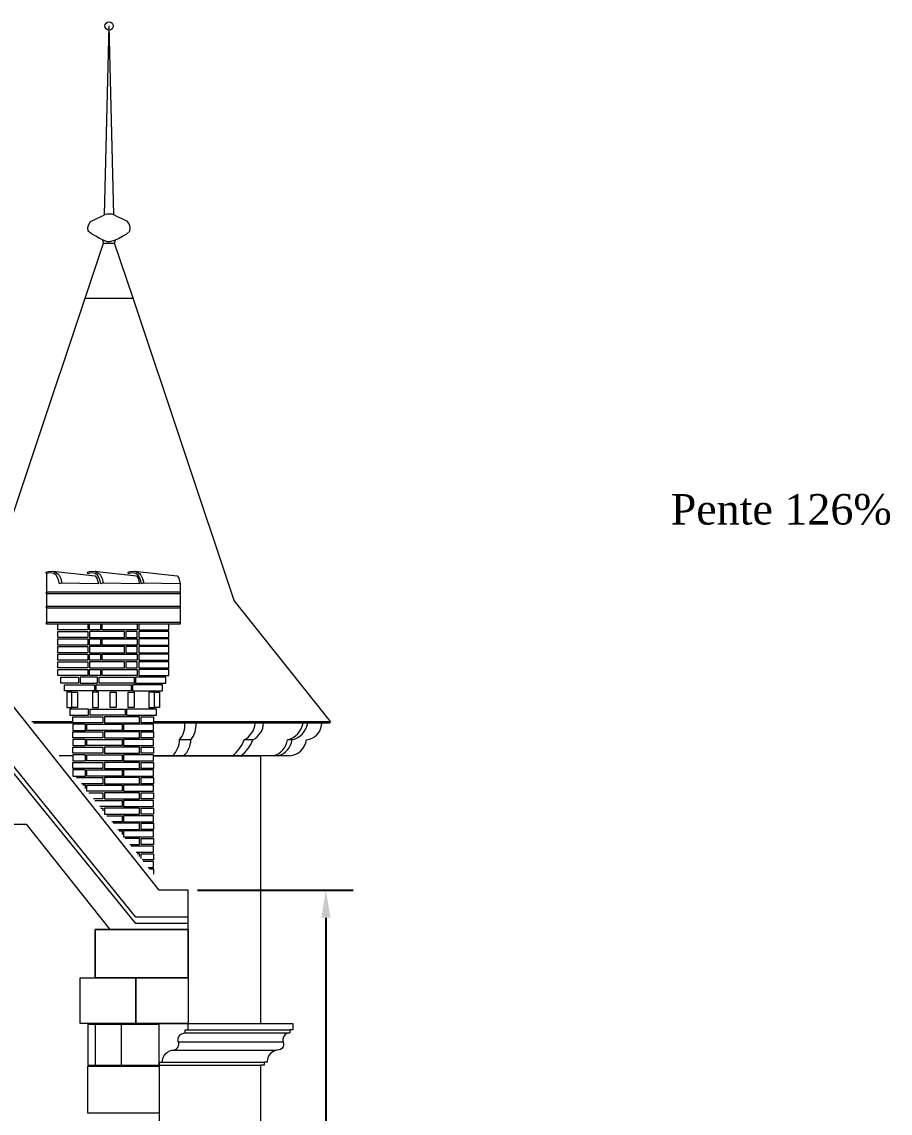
# Model space of a CAD drawing. Header units: millimetres. Extents: x -17502 to -16646, y 1856 to 2034.
# Drawn here: x -16851.55 to -16845.85, y 1867.03 to 1874.19 of the extents above; entities that cross this region are included whole.
import ezdxf

# ---------------------------------------------------------------- set-up
doc = ezdxf.new("R2010")
doc.units = ezdxf.units.MM
doc.layers.get('0').update_dxf_attribs({"lineweight": 9})
doc.layers.get('Defpoints').update_dxf_attribs({"lineweight": 9})
doc.layers.add('COUPE', color=7, linetype='Continuous', lineweight=9)
doc.styles.get("Standard").update_dxf_attribs({"font": 'times.ttf'})
doc.dimstyles.get("Standard").update_dxf_attribs({"dimtxt": 0.18, "dimasz": 0.18, "dimexe": 0.18, "dimexo": 0.0625, "dimgap": 0.09, "dimtad": 0, "dimtih": 1, "dimtoh": 1, "dimzin": 0, "dimdsep": 46, "dimtxsty": 'Standard', "dimcen": 0.09, "dimadec": 0, "dimazin": 0, "dimtfac": 1, "dimtofl": 0, "dimtmove": 0, "dimatfit": 3, "dimfxl": 1, "dimtolj": 1, "dimtzin": 0, "dimarcsym": 0})

# ---------------------------------------------------------------- blocks, each defined once
blk = doc.blocks.new('*D536')
at = {"color": 0, "lineweight": -2, "transparency": 16777216}
for p, q in [((-16850.3964, 1868.4923), (-16849.3741, 1868.4923)), ((-16849.5541, 1868.3123), (-16849.5541, 1864.8333)), ((-16849.5541, 1860.9906), (-16849.5541, 1864.4696)), ((-16850.5858, 1860.8106), (-16849.3741, 1860.8106))]:
    blk.add_line(p, q, dxfattribs=at)
at = {"color": 0, "lineweight": 9, "transparency": 16777216}
for points in [[(-16849.5841, 1868.3123), (-16849.5241, 1868.3123), (-16849.5541, 1868.4923)], [(-16849.5841, 1860.9906), (-16849.5241, 1860.9906), (-16849.5541, 1860.8106)]]:
    blk.add_solid(points, dxfattribs=at)
at = {"layer": 'Defpoints', "color": 0, "lineweight": 9, "transparency": 16777216}
for p in [(-16850.4589, 1868.4923), (-16850.6483, 1860.8106), (-16849.5541, 1860.8106)]:
    blk.add_point(p, dxfattribs=at)
at = {"color": 0, "lineweight": 9, "transparency": 16777216, "insert": (-16849.5541, 1864.6514), "char_height": 0.18, "attachment_point": 5}
blk.add_mtext('\\A1;7.68', dxfattribs=at)

msp = doc.modelspace()

# ---------------------------------------------------------------- linework, layer by layer
at = {"lineweight": 9}
for p, q in [((-16849.5826, 1869.5893), (-16849.5826, 1869.5818)), ((-16851.2153, 1869.3754), (-16851.3046, 1869.3754)), ((-16849.9826, 1869.3754), (-16850.6853, 1869.3754)), ((-16849.7927, 1869.3754), (-16849.9826, 1869.3754)), ((-16851.0683, 1867.618), (-16849.9826, 1867.618)), ((-16851.0683, 1867.618), (-16849.9826, 1867.618)), ((-16850.4789, 1867.5768), (-16849.7908, 1867.5768)), ((-16850.4789, 1867.5768), (-16849.7908, 1867.5768)), ((-16850.4789, 1867.556), (-16849.7908, 1867.556)), ((-16850.4789, 1867.556), (-16849.7908, 1867.556)), ((-16850.5234, 1867.4968), (-16849.8349, 1867.4968)), ((-16850.5234, 1867.4968), (-16849.8349, 1867.4968)), ((-16850.566, 1867.4423), (-16849.8773, 1867.4423)), ((-16850.566, 1867.4423), (-16849.8773, 1867.4423)), ((-16851.0683, 1867.3438), (-16849.9826, 1867.3438)), ((-16850.6483, 1867.3638), (-16849.9601, 1867.3638))]:
    msp.add_line(p, q, dxfattribs=at)
for points in [[(-16851.1349, 1872.3789), (-16851.0138, 1872.7404), (-16851.0193, 1872.7626), (-16851.0396, 1872.7727), (-16851.0657, 1872.7872), (-16851.0939, 1872.8017), (-16851.1142, 1872.8198), (-16851.1164, 1872.8436), (-16851.1113, 1872.8632), (-16851.099, 1872.8834), (-16851.0628, 1872.9001), (-16851.0331, 1872.9145), (-16851.0085, 1872.9276), (-16850.9776, 1874.167)], [(-16850.8204, 1872.3789), (-16850.9415, 1872.7404), (-16850.9359, 1872.7626), (-16850.9157, 1872.7727), (-16850.8896, 1872.7872), (-16850.8614, 1872.8017), (-16850.8411, 1872.8198), (-16850.8389, 1872.8436), (-16850.844, 1872.8632), (-16850.8563, 1872.8834), (-16850.8925, 1872.9001), (-16850.9222, 1872.9145), (-16850.9468, 1872.9276), (-16850.9776, 1874.167)], [(-16851.0193, 1872.7626), (-16850.9911, 1872.7526), (-16850.9712, 1872.7526), (-16850.9359, 1872.7626)], [(-16851.0138, 1872.7404), (-16850.9415, 1872.7404)], [(-16851.1349, 1872.3789), (-16850.8204, 1872.3789)], [(-16851.3888, 1870.5691), (-16851.3888, 1870.2391)], [(-16850.6483, 1868.4923), (-16852.2212, 1870.4715)], [(-16850.5104, 1870.5037), (-16850.5104, 1870.2391)], [(-16850.8011, 1868.275), (-16852.4112, 1870.2525)], [(-16850.8011, 1868.315), (-16852.3812, 1870.2625)], [(-16851.1171, 1870.2391), (-16851.1171, 1870.2022), (-16851.3146, 1870.2022), (-16851.3146, 1870.2391)], [(-16851.0334, 1870.2391), (-16851.0334, 1870.2022), (-16851.1071, 1870.2022), (-16851.1071, 1870.2391)], [(-16850.7934, 1870.2391), (-16850.7934, 1870.2022), (-16851.0234, 1870.2022), (-16851.0234, 1870.2391)], [(-16850.7834, 1870.2391), (-16850.7834, 1870.2022), (-16850.5859, 1870.2022), (-16850.5859, 1870.2391)], [(-16854.1933, 1868.235), (-16853.6446, 1868.9268), (-16853.334, 1868.9268), (-16853.334, 1869.3185), (-16852.7853, 1870.0104), (-16852.3812, 1870.0104), (-16851.8325, 1869.3185), (-16851.8325, 1868.9268), (-16851.5219, 1868.9268), (-16850.9732, 1868.235)], [(-16850.8034, 1869.8522), (-16850.8134, 1869.8522)], [(-16851.4839, 1869.6008), (-16851.2153, 1869.6008)], [(-16851.2153, 1869.5893), (-16851.4748, 1869.5893)], [(-16850.6853, 1869.6008), (-16849.5239, 1869.6008), (-16849.5336, 1869.5893), (-16850.6853, 1869.5893)], [(-16850.4405, 1869.4806), (-16850.5144, 1869.4806)], [(-16850.034, 1869.4806), (-16850.0906, 1869.4806)], [(-16849.7761, 1869.4806), (-16849.8067, 1869.4806)], [(-16850.6853, 1869.3754), (-16849.9826, 1869.3754), (-16849.9826, 1867.618)], [(-16851.1906, 1869.2322), (-16851.0178, 1869.2322), (-16851.0178, 1869.1922), (-16851.1588, 1869.1922)], [(-16851.1328, 1869.1595), (-16851.1328, 1869.1822), (-16851.1508, 1869.1822)], [(-16851.111, 1869.1322), (-16851.0178, 1869.1322), (-16851.0178, 1869.0922), (-16851.0792, 1869.0922)], [(-16851.0712, 1869.0822), (-16850.8928, 1869.0822), (-16850.8928, 1869.0422), (-16851.0394, 1869.0422)], [(-16851.0314, 1869.0322), (-16851.0178, 1869.0322), (-16851.0178, 1869.015)], [(-16850.9916, 1868.9822), (-16850.8928, 1868.9822), (-16850.8928, 1868.9422), (-16850.9598, 1868.9422)], [(-16850.92, 1868.8922), (-16850.7778, 1868.8922), (-16850.7778, 1868.9322), (-16850.9519, 1868.9322)], [(-16850.9121, 1868.8822), (-16850.8928, 1868.8822), (-16850.8928, 1868.8579)], [(-16850.8404, 1868.7922), (-16850.7778, 1868.7922), (-16850.7778, 1868.8322), (-16850.8723, 1868.8322)], [(-16850.8007, 1868.7422), (-16850.6853, 1868.7422), (-16850.6853, 1868.7822), (-16850.8325, 1868.7822)], [(-16850.7778, 1868.7134), (-16850.7778, 1868.7322), (-16850.7927, 1868.7322)], [(-16850.7678, 1868.7009), (-16850.7678, 1868.7322), (-16850.6853, 1868.7322), (-16850.6853, 1868.6922), (-16850.7609, 1868.6922)], [(-16850.7211, 1868.6422), (-16850.6853, 1868.6422), (-16850.6853, 1868.6822), (-16850.7529, 1868.6822)], [(-16850.7131, 1868.6322), (-16850.6853, 1868.6322), (-16850.6853, 1868.5972)], [(-16850.4589, 1868.235), (-16850.4589, 1868.4923), (-16850.6483, 1868.4923)], [(-16850.4589, 1868.275), (-16850.4589, 1868.315), (-16850.8011, 1868.315)], [(-16850.4589, 1868.235), (-16850.4589, 1868.275), (-16850.8011, 1868.275)], [(-16849.9826, 1867.618), (-16849.7708, 1867.618), (-16849.7708, 1867.5768), (-16849.7908, 1867.5768), (-16849.7908, 1867.556), (-16849.8105, 1867.5513), (-16849.8207, 1867.5445), (-16849.8319, 1867.5301), (-16849.8364, 1867.5157), (-16849.8362, 1867.5013), (-16849.8324, 1867.4879), (-16849.832, 1867.4765), (-16849.8356, 1867.4643), (-16849.8432, 1867.4538), (-16849.8523, 1867.4474), (-16849.8612, 1867.4442), (-16849.8785, 1867.4422), (-16849.8903, 1867.4384), (-16849.9021, 1867.4325), (-16849.9091, 1867.4276), (-16849.9173, 1867.4204), (-16849.9259, 1867.41), (-16849.9301, 1867.4033), (-16849.9351, 1867.3924), (-16849.938, 1867.3829), (-16849.9399, 1867.3714), (-16849.9399, 1867.3638), (-16849.9601, 1867.3638), (-16849.9601, 1867.3438), (-16849.9826, 1867.3438), (-16849.9826, 1867.3438)], [(-16850.6483, 1867.3638), (-16850.6483, 1860.8106)], [(-16849.9826, 1867.3438), (-16849.9826, 1863.7789), (-16849.9826, 1863.7789)]]:
    msp.add_lwpolyline(points, dxfattribs=at)
for points in [[(-16851.3888, 1870.452), (-16850.9799, 1870.452), (-16850.5104, 1870.452), (-16850.5104, 1870.4389), (-16851.3888, 1870.4389)], [(-16851.3888, 1870.3569), (-16851.1033, 1870.3569), (-16850.5104, 1870.3569), (-16850.5104, 1870.344), (-16851.3888, 1870.344)], [(-16851.3888, 1870.2517), (-16850.5104, 1870.2517), (-16850.5104, 1870.2391), (-16851.3888, 1870.2391)], [(-16851.3146, 1870.1922), (-16851.1171, 1870.1922), (-16851.1171, 1870.1522), (-16851.3146, 1870.1522)], [(-16850.8771, 1870.1922), (-16851.1071, 1870.1922), (-16851.1071, 1870.1522), (-16850.8771, 1870.1522)], [(-16850.7934, 1870.1922), (-16850.8671, 1870.1922), (-16850.8671, 1870.1522), (-16850.7934, 1870.1522)], [(-16850.5859, 1870.1922), (-16850.7834, 1870.1922), (-16850.7834, 1870.1522), (-16850.5859, 1870.1522)], [(-16851.3146, 1870.1422), (-16851.1171, 1870.1422), (-16851.1171, 1870.1022), (-16851.3146, 1870.1022)], [(-16851.1071, 1870.1422), (-16851.0334, 1870.1422), (-16851.0334, 1870.1022), (-16851.1071, 1870.1022)], [(-16851.0234, 1870.1422), (-16850.7934, 1870.1422), (-16850.7934, 1870.1022), (-16851.0234, 1870.1022)], [(-16850.5859, 1870.1422), (-16850.7834, 1870.1422), (-16850.7834, 1870.1022), (-16850.5859, 1870.1022)], [(-16851.3146, 1870.0922), (-16851.1171, 1870.0922), (-16851.1171, 1870.0522), (-16851.3146, 1870.0522)], [(-16851.3146, 1870.0422), (-16851.1171, 1870.0422), (-16851.1171, 1870.0022), (-16851.3146, 1870.0022)], [(-16850.8771, 1870.0922), (-16851.1071, 1870.0922), (-16851.1071, 1870.0522), (-16850.8771, 1870.0522)], [(-16851.1071, 1870.0422), (-16851.0334, 1870.0422), (-16851.0334, 1870.0022), (-16851.1071, 1870.0022)], [(-16851.0234, 1870.0422), (-16850.7934, 1870.0422), (-16850.7934, 1870.0022), (-16851.0234, 1870.0022)], [(-16850.7934, 1870.0922), (-16850.8671, 1870.0922), (-16850.8671, 1870.0522), (-16850.7934, 1870.0522)], [(-16850.5859, 1870.0922), (-16850.7834, 1870.0922), (-16850.7834, 1870.0522), (-16850.5859, 1870.0522)], [(-16850.5859, 1870.0422), (-16850.7834, 1870.0422), (-16850.7834, 1870.0022), (-16850.5859, 1870.0022)], [(-16851.3146, 1869.9922), (-16851.1171, 1869.9922), (-16851.1171, 1869.9522), (-16851.3146, 1869.9522)], [(-16850.8771, 1869.9922), (-16851.1071, 1869.9922), (-16851.1071, 1869.9522), (-16850.8771, 1869.9522)], [(-16850.7934, 1869.9922), (-16850.8671, 1869.9922), (-16850.8671, 1869.9522), (-16850.7934, 1869.9522)], [(-16850.5859, 1869.9922), (-16850.7834, 1869.9922), (-16850.7834, 1869.9522), (-16850.5859, 1869.9522)], [(-16851.3146, 1869.9422), (-16851.1171, 1869.9422), (-16851.1171, 1869.9022), (-16851.3146, 1869.9022)], [(-16851.2946, 1869.8922), (-16851.1784, 1869.8922), (-16851.1784, 1869.8522), (-16851.2946, 1869.8522)], [(-16851.0534, 1869.8922), (-16851.1684, 1869.8922), (-16851.1684, 1869.8522), (-16851.0534, 1869.8522)], [(-16851.1071, 1869.9422), (-16851.0334, 1869.9422), (-16851.0334, 1869.9022), (-16851.1071, 1869.9022)], [(-16851.0434, 1869.8922), (-16850.8134, 1869.8922), (-16850.8134, 1869.8522), (-16851.0434, 1869.8522)], [(-16851.0234, 1869.9422), (-16850.7934, 1869.9422), (-16850.7934, 1869.9022), (-16851.0234, 1869.9022)], [(-16850.6059, 1869.8922), (-16850.8034, 1869.8922), (-16850.8034, 1869.8522), (-16850.6059, 1869.8522)], [(-16850.5859, 1869.9422), (-16850.7834, 1869.9422), (-16850.7834, 1869.9022), (-16850.5859, 1869.9022)], [(-16851.2709, 1869.8422), (-16851.0734, 1869.8422), (-16851.0734, 1869.8022), (-16851.2709, 1869.8022)], [(-16851.0634, 1869.8422), (-16850.8334, 1869.8422), (-16850.8334, 1869.8022), (-16851.0634, 1869.8022)], [(-16850.6259, 1869.8422), (-16850.8234, 1869.8422), (-16850.8234, 1869.8022), (-16850.6259, 1869.8022)], [(-16851.2546, 1869.7922), (-16851.2546, 1869.6922), (-16851.2215, 1869.6922), (-16851.2215, 1869.7922)], [(-16851.2215, 1869.7922), (-16851.1846, 1869.7922), (-16851.1846, 1869.6922), (-16851.2215, 1869.6922)], [(-16851.0876, 1869.7922), (-16851.0876, 1869.6922), (-16851.0476, 1869.6922), (-16851.0476, 1869.7922)], [(-16850.9303, 1869.7922), (-16850.9303, 1869.6922), (-16850.9703, 1869.6922), (-16850.9703, 1869.7922)], [(-16850.813, 1869.7922), (-16850.813, 1869.6922), (-16850.853, 1869.6922), (-16850.853, 1869.7922)], [(-16850.6791, 1869.7922), (-16850.7159, 1869.7922), (-16850.7159, 1869.6922), (-16850.6791, 1869.6922)], [(-16850.6459, 1869.7922), (-16850.6459, 1869.6922), (-16850.6791, 1869.6922), (-16850.6791, 1869.7922)], [(-16851.1128, 1869.6822), (-16851.2353, 1869.6822), (-16851.2353, 1869.6422), (-16851.1128, 1869.6422)], [(-16851.1028, 1869.6822), (-16850.8728, 1869.6822), (-16850.8728, 1869.6422), (-16851.1028, 1869.6422)], [(-16850.6653, 1869.6822), (-16850.8628, 1869.6822), (-16850.8628, 1869.6422), (-16850.6653, 1869.6422)], [(-16851.2153, 1869.6322), (-16851.0178, 1869.6322), (-16851.0178, 1869.5922), (-16851.2153, 1869.5922)], [(-16850.7778, 1869.6322), (-16851.0078, 1869.6322), (-16851.0078, 1869.5922), (-16850.7778, 1869.5922)], [(-16850.7678, 1869.6322), (-16850.6853, 1869.6322), (-16850.6853, 1869.5922), (-16850.7678, 1869.5922)], [(-16851.1328, 1869.5822), (-16851.2153, 1869.5822), (-16851.2153, 1869.5422), (-16851.1328, 1869.5422)], [(-16851.2153, 1869.5322), (-16851.0178, 1869.5322), (-16851.0178, 1869.4922), (-16851.2153, 1869.4922)], [(-16851.1228, 1869.5822), (-16850.8928, 1869.5822), (-16850.8928, 1869.5422), (-16851.1228, 1869.5422)], [(-16850.7778, 1869.5322), (-16851.0078, 1869.5322), (-16851.0078, 1869.4922), (-16850.7778, 1869.4922)], [(-16850.6853, 1869.5822), (-16850.8828, 1869.5822), (-16850.8828, 1869.5422), (-16850.6853, 1869.5422)], [(-16850.7678, 1869.5322), (-16850.6853, 1869.5322), (-16850.6853, 1869.4922), (-16850.7678, 1869.4922)], [(-16851.1328, 1869.4822), (-16851.2153, 1869.4822), (-16851.2153, 1869.4422), (-16851.1328, 1869.4422)], [(-16851.1228, 1869.4822), (-16850.8928, 1869.4822), (-16850.8928, 1869.4422), (-16851.1228, 1869.4422)], [(-16850.6853, 1869.4822), (-16850.8828, 1869.4822), (-16850.8828, 1869.4422), (-16850.6853, 1869.4422)], [(-16851.2153, 1869.4322), (-16851.0178, 1869.4322), (-16851.0178, 1869.3922), (-16851.2153, 1869.3922)], [(-16850.7778, 1869.4322), (-16851.0078, 1869.4322), (-16851.0078, 1869.3922), (-16850.7778, 1869.3922)], [(-16850.7678, 1869.4322), (-16850.6853, 1869.4322), (-16850.6853, 1869.3922), (-16850.7678, 1869.3922)], [(-16851.1328, 1869.3822), (-16851.2153, 1869.3822), (-16851.2153, 1869.3422), (-16851.1328, 1869.3422)], [(-16851.2153, 1869.3322), (-16851.0178, 1869.3322), (-16851.0178, 1869.2922), (-16851.2153, 1869.2922)], [(-16851.1228, 1869.3822), (-16850.8928, 1869.3822), (-16850.8928, 1869.3422), (-16851.1228, 1869.3422)], [(-16850.7778, 1869.3322), (-16851.0078, 1869.3322), (-16851.0078, 1869.2922), (-16850.7778, 1869.2922)], [(-16850.6853, 1869.3822), (-16850.8828, 1869.3822), (-16850.8828, 1869.3422), (-16850.6853, 1869.3422)], [(-16850.7678, 1869.3322), (-16850.6853, 1869.3322), (-16850.6853, 1869.2922), (-16850.7678, 1869.2922)], [(-16851.1328, 1869.2822), (-16851.2153, 1869.2822), (-16851.2153, 1869.2422), (-16851.1328, 1869.2422)], [(-16851.1228, 1869.2822), (-16850.8928, 1869.2822), (-16850.8928, 1869.2422), (-16851.1228, 1869.2422)], [(-16850.6853, 1869.2822), (-16850.8828, 1869.2822), (-16850.8828, 1869.2422), (-16850.6853, 1869.2422)], [(-16851.1228, 1869.1822), (-16850.8928, 1869.1822), (-16850.8928, 1869.1422), (-16851.1228, 1869.1422)], [(-16850.7778, 1869.2322), (-16851.0078, 1869.2322), (-16851.0078, 1869.1922), (-16850.7778, 1869.1922)], [(-16850.6853, 1869.1822), (-16850.8828, 1869.1822), (-16850.8828, 1869.1422), (-16850.6853, 1869.1422)], [(-16850.7678, 1869.2322), (-16850.6853, 1869.2322), (-16850.6853, 1869.1922), (-16850.7678, 1869.1922)], [(-16850.7778, 1869.1322), (-16851.0078, 1869.1322), (-16851.0078, 1869.0922), (-16850.7778, 1869.0922)], [(-16850.7678, 1869.1322), (-16850.6853, 1869.1322), (-16850.6853, 1869.0922), (-16850.7678, 1869.0922)], [(-16850.7778, 1869.0322), (-16851.0078, 1869.0322), (-16851.0078, 1868.9922), (-16850.7778, 1868.9922)], [(-16850.6853, 1869.0822), (-16850.8828, 1869.0822), (-16850.8828, 1869.0422), (-16850.6853, 1869.0422)], [(-16850.7678, 1869.0322), (-16850.6853, 1869.0322), (-16850.6853, 1868.9922), (-16850.7678, 1868.9922)], [(-16850.6853, 1868.9822), (-16850.8828, 1868.9822), (-16850.8828, 1868.9422), (-16850.6853, 1868.9422)], [(-16850.7678, 1868.9322), (-16850.6853, 1868.9322), (-16850.6853, 1868.8922), (-16850.7678, 1868.8922)], [(-16850.6853, 1868.8822), (-16850.8828, 1868.8822), (-16850.8828, 1868.8422), (-16850.6853, 1868.8422)], [(-16850.7678, 1868.8322), (-16850.6853, 1868.8322), (-16850.6853, 1868.7922), (-16850.7678, 1868.7922)], [(-16850.4589, 1868.235), (-16851.0683, 1868.235), (-16851.0683, 1867.918), (-16850.4589, 1867.918)], [(-16851.0683, 1868.235), (-16850.4589, 1868.235), (-16850.4589, 1867.918), (-16851.0683, 1867.918)], [(-16851.1683, 1867.918), (-16850.8011, 1867.918), (-16850.8011, 1867.618), (-16851.1683, 1867.618)], [(-16850.8011, 1867.918), (-16850.4589, 1867.918), (-16850.4589, 1867.618), (-16850.8011, 1867.618)], [(-16851.1183, 1867.3438), (-16850.6483, 1867.3438), (-16850.6483, 1867.6119), (-16851.1183, 1867.6119)], [(-16850.6483, 1867.6119), (-16850.8983, 1867.6119), (-16850.8983, 1867.3377), (-16850.6483, 1867.3377)], [(-16851.1183, 1867.3377), (-16850.6483, 1867.3377), (-16850.6483, 1867.0289), (-16851.1183, 1867.0289)]]:
    msp.add_lwpolyline(points, close=True, dxfattribs=at)
msp.add_lwpolyline([(-16850.4789, 1867.5768), (-16850.4589, 1867.5768), (-16850.4589, 1867.618), (-16850.8011, 1867.618), (-16851.0683, 1867.618), (-16851.0683, 1867.3438), (-16850.6483, 1867.3438), (-16850.6483, 1867.3638), (-16850.6283, 1867.3638, -0.41437), (-16850.5493, 1867.4442, 0.480844), (-16850.5234, 1867.4968, -0.48716), (-16850.4789, 1867.556)], format="xyb", close=True, dxfattribs=at)
msp.add_circle((-16850.9776, 1874.167), 0.0273, dxfattribs=at)
for centre, radius, start, end in [((-16850.9776, 1872.8198), 0.112, 74.02736, 105.97264), ((-16850.6311, 1869.5763), 0.1509, 320.65124, 4.96768), ((-16850.5572, 1869.5763), 0.1509, 320.65124, 4.96768), ((-16850.1483, 1869.5959), 0.129, 296.60166, 357.06403), ((-16850.0918, 1869.5959), 0.129, 296.60166, 357.06403), ((-16849.8364, 1869.6113), 0.1341, 282.79284, 350.54853), ((-16849.8058, 1869.6113), 0.1341, 282.79284, 350.54853), ((-16849.6908, 1869.5886), 0.1084, 274.60168, 356.41602), ((-16850.6687, 1869.4862), 0.1544, 314.16085, 357.92939), ((-16850.5948, 1869.4862), 0.1544, 314.16085, 357.92939), ((-16850.3126, 1869.5629), 0.2368, 307.6283, 339.64744), ((-16850.256, 1869.5629), 0.2368, 307.6283, 339.64744), ((-16849.9273, 1869.4933), 0.1212, 283.88808, 353.96893), ((-16849.8967, 1869.4933), 0.1212, 283.88808, 353.96893), ((-16849.8026, 1869.4965), 0.1216, 274.70249, 352.45362)]:
    msp.add_arc(centre, radius, start, end, dxfattribs=at)
at = {"layer": 'COUPE', "color": 7, "linetype": 'Continuous', "lineweight": 9}
for p, q in [((-16851.3908, 1870.5803), (-16851.3767, 1870.586)), ((-16851.3888, 1870.5691), (-16851.3908, 1870.5803)), ((-16851.3771, 1870.5744), (-16851.3888, 1870.5691)), ((-16851.3616, 1870.5774), (-16851.3771, 1870.5744)), ((-16851.3767, 1870.586), (-16851.3476, 1870.5885)), ((-16851.34, 1870.5728), (-16851.3616, 1870.5774)), ((-16851.3476, 1870.5885), (-16851.0681, 1870.5575)), ((-16851.3419, 1870.5885), (-16851.3158, 1870.5731)), ((-16851.3247, 1870.5603), (-16851.34, 1870.5728)), ((-16851.3098, 1870.5326), (-16851.3247, 1870.5603)), ((-16851.3158, 1870.5731), (-16851.3059, 1870.5611)), ((-16851.3059, 1870.5611), (-16851.2949, 1870.539)), ((-16851.2949, 1870.539), (-16851.2874, 1870.5084)), ((-16851.1197, 1870.5803), (-16851.1056, 1870.586)), ((-16851.1177, 1870.5691), (-16851.1197, 1870.5803)), ((-16851.106, 1870.5744), (-16851.1177, 1870.5691)), ((-16851.0905, 1870.5774), (-16851.106, 1870.5744)), ((-16851.1056, 1870.586), (-16851.0765, 1870.5885)), ((-16851.0689, 1870.5728), (-16851.0905, 1870.5774)), ((-16851.0765, 1870.5885), (-16850.797, 1870.5575)), ((-16851.0708, 1870.5885), (-16851.0447, 1870.5731)), ((-16851.0535, 1870.5603), (-16851.0689, 1870.5728)), ((-16851.0681, 1870.5575), (-16851.058, 1870.5414)), ((-16851.058, 1870.5414), (-16851.0482, 1870.5037)), ((-16851.0387, 1870.5326), (-16851.0535, 1870.5603)), ((-16851.0447, 1870.5731), (-16851.0348, 1870.5611)), ((-16851.0348, 1870.5611), (-16851.0238, 1870.539)), ((-16851.0238, 1870.539), (-16851.0163, 1870.5084)), ((-16850.8531, 1870.5803), (-16850.839, 1870.586)), ((-16850.8511, 1870.5691), (-16850.8531, 1870.5803)), ((-16850.8393, 1870.5744), (-16850.8511, 1870.5691)), ((-16850.8238, 1870.5774), (-16850.8393, 1870.5744)), ((-16850.839, 1870.586), (-16850.8098, 1870.5885)), ((-16850.8023, 1870.5728), (-16850.8238, 1870.5774)), ((-16850.8098, 1870.5885), (-16850.5303, 1870.5575)), ((-16850.8042, 1870.5885), (-16850.7781, 1870.5731)), ((-16850.7869, 1870.5603), (-16850.8023, 1870.5728)), ((-16850.797, 1870.5575), (-16850.7869, 1870.5414)), ((-16850.772, 1870.5326), (-16850.7869, 1870.5603)), ((-16850.7869, 1870.5414), (-16850.7771, 1870.5037)), ((-16850.7781, 1870.5731), (-16850.7682, 1870.5611)), ((-16850.7682, 1870.5611), (-16850.7572, 1870.539)), ((-16850.7572, 1870.539), (-16850.7496, 1870.5084)), ((-16850.5303, 1870.5575), (-16850.5203, 1870.5414)), ((-16850.5203, 1870.5414), (-16850.5104, 1870.5037)), ((-16851.3034, 1870.5037), (-16851.3098, 1870.5326)), ((-16851.2931, 1870.5084), (-16851.3034, 1870.5037)), ((-16851.0482, 1870.5037), (-16851.2931, 1870.5084)), ((-16851.0322, 1870.5037), (-16851.0387, 1870.5326)), ((-16851.0219, 1870.5084), (-16851.0322, 1870.5037)), ((-16850.7771, 1870.5037), (-16851.0219, 1870.5084)), ((-16850.7656, 1870.5037), (-16850.772, 1870.5326)), ((-16850.7553, 1870.5084), (-16850.7656, 1870.5037)), ((-16850.5104, 1870.5037), (-16850.7553, 1870.5084))]:
    msp.add_line(p, q, dxfattribs=at)
at = {"layer": 'COUPE', "color": 7, "lineweight": 9}
for points in [[(-16851.958, 1870.1964), (-16851.7994, 1870.396), (-16851.1349, 1872.3789)], [(-16849.5239, 1869.6008), (-16850.1559, 1870.396), (-16850.8204, 1872.3789)]]:
    msp.add_lwpolyline(points, dxfattribs=at)

# ---------------------------------------------------------------- texts
at = {"lineweight": 9, "insert": (-16845.8386, 1871.0938), "char_height": 0.2, "width": 6.944155, "attachment_point": 3}
msp.add_mtext('Pente 126%', dxfattribs=at)

# ---------------------------------------------------------------- dimensions: what is measured, and where the dimension line sits
at = {"lineweight": 9}
dim = msp.add_linear_dim(base=(-16849.5541, 1860.8106), p1=(-16850.4589, 1868.4923), p2=(-16850.6483, 1860.8106), angle=90, dimstyle='Standard', dxfattribs=at)
dim.commit()
dim.dimension.update_dxf_attribs({"geometry": '*D536', "text_midpoint": (-16849.5541, 1864.6514)})

doc.saveas('drawing.dxf')
